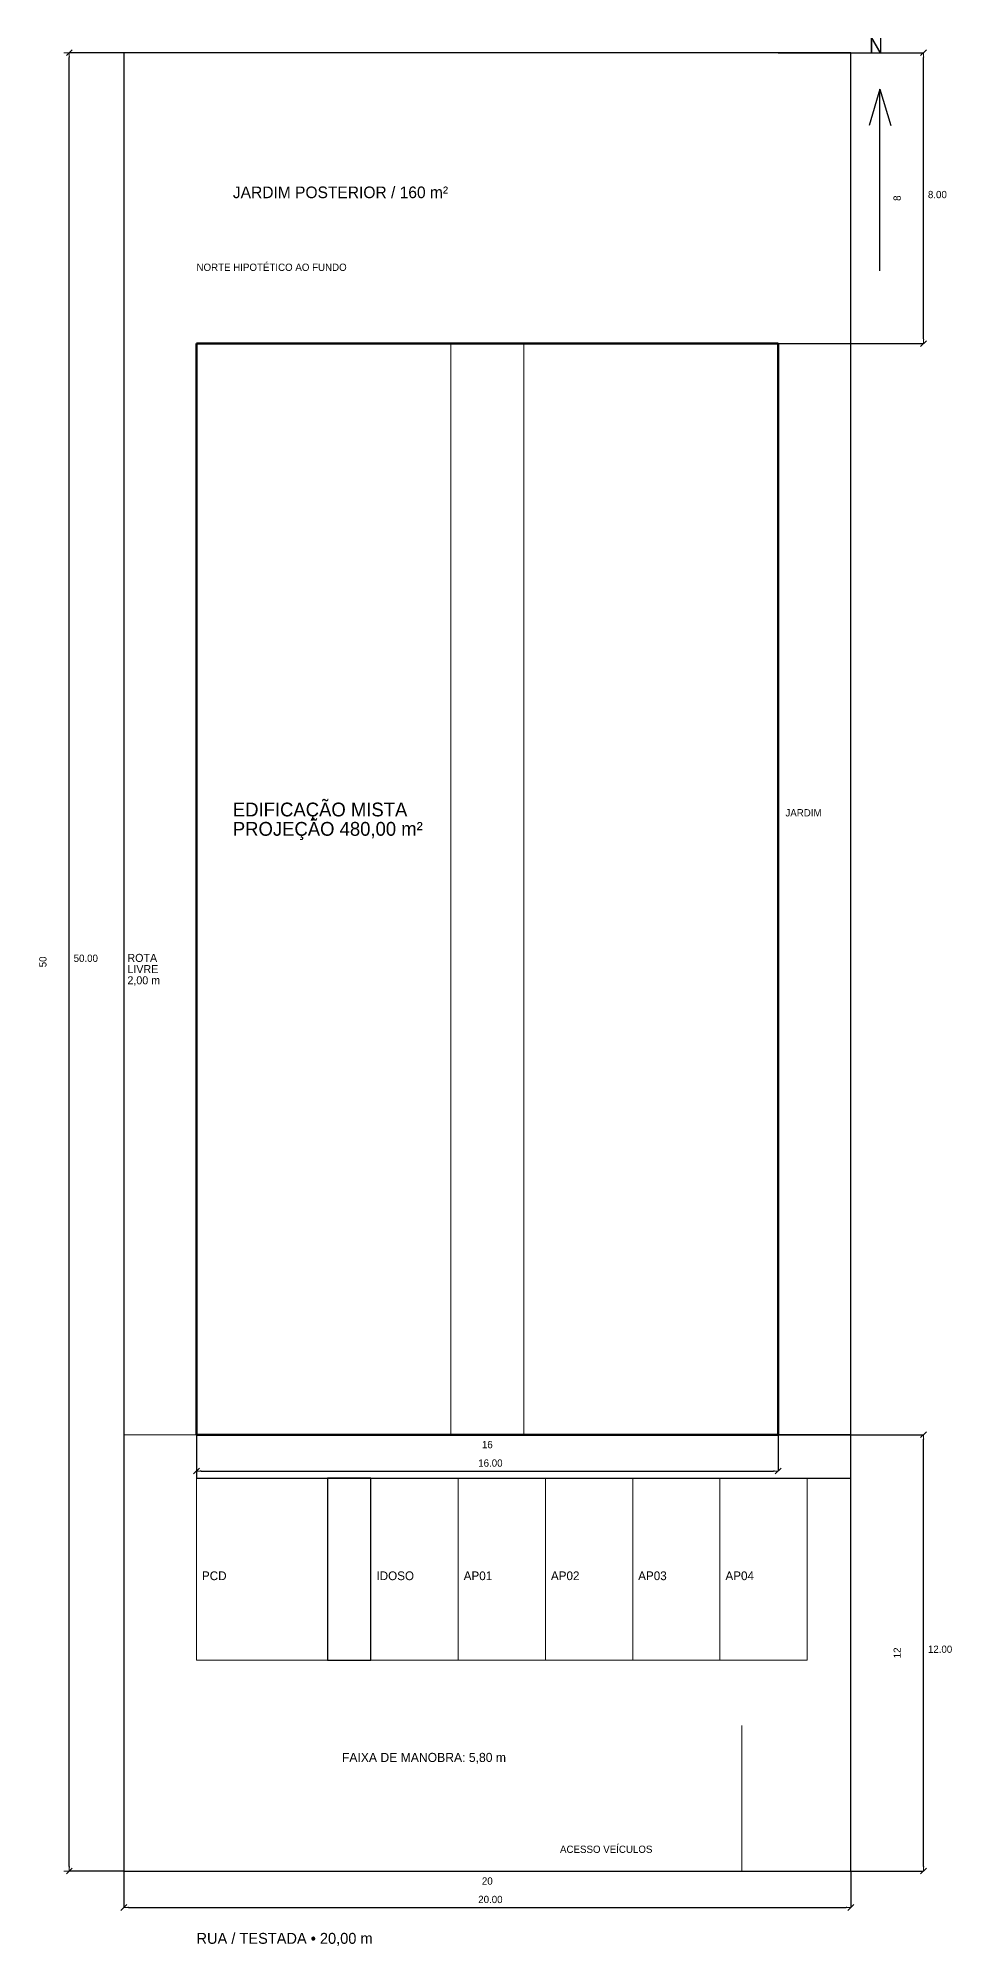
# Model space of a CAD drawing. Header units: metres. Extents: x -2 to 623, y -2 to 50.
# Drawn here: x -2.4 to 22.8, y -2.1 to 50.4 of the extents above; entities that cross this region are included whole.
import ezdxf

# ---------------------------------------------------------------- set-up
doc = ezdxf.new("R2010")
doc.units = ezdxf.units.M
for name, color, linetype, lineweight in [('COTAS', 2, 'Continuous', 13), ('ESQUADRIAS', 4, 'Continuous', 25), ('MOBILIARIO', 8, 'Continuous', 15), ('PAREDES', 7, 'Continuous', 50), ('TERRENO', 3, 'Continuous', 25), ('TEXTOS', 7, 'Continuous', 15)]:
    doc.layers.add(name, color=color, linetype=linetype, lineweight=lineweight)
doc.dimstyles.get("Standard").update_dxf_attribs({"dimtxt": 2.5, "dimasz": 2.5, "dimexe": 1.25, "dimexo": 0.625, "dimtad": 1, "dimcen": 2.5, "dimazin": 3, "dimtfac": 1, "dimtmove": 0, "dimatfit": 3})

# ---------------------------------------------------------------- blocks, each defined once
blk = doc.blocks.new('_CLOSEDFILLED')
at = {"color": 0, "linetype": 'BYBLOCK'}
blk.add_solid([(-1, 0.16), (0, 0), (-1, -0.16)], dxfattribs=at)
blk = doc.blocks.new('*D1')
for p, q in [((0, 0), (0, -1)), ((20, 0), (20, -1)), ((0.13, -1), (19.87, -1))]:
    blk.add_line(p, q)
at = {"layer": 'Defpoints'}
for p in [(0, 0), (20, 0), (0, -1)]:
    blk.add_point(p, dxfattribs=at)
at = {"layer": 'COTAS', "xscale": 0.13, "yscale": 0.13, "rotation": 180}
blk.add_blockref('_CLOSEDFILLED', (0, -1), dxfattribs=at)
at = {"layer": 'COTAS', "xscale": 0.13, "yscale": 0.13}
blk.add_blockref('_CLOSEDFILLED', (20, -1), dxfattribs=at)
at = {"layer": 'COTAS', "insert": (10, -0.275), "char_height": 0.2, "attachment_point": 5}
blk.add_mtext('20', dxfattribs=at)
blk = doc.blocks.new('*D2')
for p, q in [((0, 50), (-1.5, 50)), ((-1.5, 0.13), (-1.5, 49.87)), ((0, 0), (-1.5, 0))]:
    blk.add_line(p, q)
at = {"layer": 'Defpoints'}
for p in [(0, 50), (-1.5, 0), (0, 0)]:
    blk.add_point(p, dxfattribs=at)
at = {"layer": 'COTAS', "xscale": 0.13, "yscale": 0.13}
for p, rotation in [((-1.5, 50), 90), ((-1.5, 0), 270)]:
    blk.add_blockref('_CLOSEDFILLED', p, dxfattribs=dict(at, rotation=rotation))
at = {"layer": 'COTAS', "insert": (-2.225, 25), "char_height": 0.2, "attachment_point": 5, "rotation": 90}
blk.add_mtext('50', dxfattribs=at)
blk = doc.blocks.new('*D3')
for p, q in [((2, 12), (2, 11)), ((18, 12), (18, 11)), ((2.13, 11), (17.87, 11))]:
    blk.add_line(p, q)
at = {"layer": 'Defpoints'}
for p in [(2, 12), (18, 12), (2, 11)]:
    blk.add_point(p, dxfattribs=at)
at = {"layer": 'COTAS', "xscale": 0.13, "yscale": 0.13, "rotation": 180}
blk.add_blockref('_CLOSEDFILLED', (2, 11), dxfattribs=at)
at = {"layer": 'COTAS', "xscale": 0.13, "yscale": 0.13}
blk.add_blockref('_CLOSEDFILLED', (18, 11), dxfattribs=at)
at = {"layer": 'COTAS', "insert": (10, 11.725), "char_height": 0.2, "attachment_point": 5}
blk.add_mtext('16', dxfattribs=at)
blk = doc.blocks.new('*D4')
for p, q in [((18, 12), (22, 12)), ((22, 0.13), (22, 11.87)), ((18, 0), (22, 0))]:
    blk.add_line(p, q)
at = {"layer": 'Defpoints'}
for p in [(18, 12), (18, 0), (22, 0)]:
    blk.add_point(p, dxfattribs=at)
at = {"layer": 'COTAS', "xscale": 0.13, "yscale": 0.13}
for p, rotation in [((22, 12), 90), ((22, 0), 270)]:
    blk.add_blockref('_CLOSEDFILLED', p, dxfattribs=dict(at, rotation=rotation))
at = {"layer": 'COTAS', "insert": (21.275, 6), "char_height": 0.2, "attachment_point": 5, "rotation": 90}
blk.add_mtext('12', dxfattribs=at)
blk = doc.blocks.new('*D5')
for p, q in [((18, 50), (22, 50)), ((22, 42.13), (22, 49.87)), ((18, 42), (22, 42))]:
    blk.add_line(p, q)
at = {"layer": 'Defpoints'}
for p in [(18, 50), (18, 42), (22, 42)]:
    blk.add_point(p, dxfattribs=at)
at = {"layer": 'COTAS', "xscale": 0.13, "yscale": 0.13}
for p, rotation in [((22, 50), 90), ((22, 42), 270)]:
    blk.add_blockref('_CLOSEDFILLED', p, dxfattribs=dict(at, rotation=rotation))
at = {"layer": 'COTAS', "insert": (21.275, 46), "char_height": 0.2, "attachment_point": 5, "rotation": 90}
blk.add_mtext('8', dxfattribs=at)

msp = doc.modelspace()

# ---------------------------------------------------------------- linework, layer by layer
at = {"layer": 'COTAS'}
for p, q in [((0, 50), (-1.65, 50)), ((-1.58, 49.92), (-1.42, 50.08)), ((-1.5, 0), (-1.5, 50)), ((18, 50), (21.85, 50)), ((21.92, 49.92), (22.08, 50.08)), ((22, 42), (22, 50)), ((18, 42), (21.85, 42)), ((21.92, 41.92), (22.08, 42.08)), ((21.92, 11.92), (22.08, 12.08)), ((2, 12), (2, 11.15)), ((18, 12), (18, 11.15)), ((18, 12), (21.85, 12)), ((22, 0), (22, 12)), ((1.92, 10.92), (2.08, 11.08)), ((17.92, 10.92), (18.08, 11.08)), ((2, 11), (18, 11)), ((17, 0), (17, 4)), ((0, 0), (-1.65, 0)), ((-1.58, -0.08), (-1.42, 0.08)), ((0, 0), (0, -0.85)), ((18, 0), (21.85, 0)), ((20, 0), (20, -0.85)), ((21.92, -0.08), (22.08, 0.08)), ((-0.08, -1.08), (0.08, -0.92)), ((0, -1), (20, -1)), ((19.92, -1.08), (20.08, -0.92))]:
    msp.add_line(p, q, dxfattribs=at)
at = {"layer": 'ESQUADRIAS'}
for p, q in [((20, 12), (2, 12)), ((2, 12), (2, 10.8)), ((20, 10.8), (20, 12)), ((2, 10.8), (20, 10.8)), ((6.8, 10.8), (5.6, 10.8)), ((5.6, 10.8), (5.6, 5.8)), ((6.8, 5.8), (6.8, 10.8)), ((5.6, 5.8), (6.8, 5.8))]:
    msp.add_line(p, q, dxfattribs=at)
at = {"layer": 'MOBILIARIO'}
for p, q in [((2, 12), (2, 42)), ((9, 12), (9, 42)), ((11, 12), (11, 42)), ((18, 12), (18, 42)), ((20, 12), (0, 12)), ((0, 12), (0, 0)), ((20, 0), (20, 12)), ((5.6, 10.8), (2, 10.8)), ((2, 10.8), (2, 5.8)), ((5.6, 5.8), (5.6, 10.8)), ((9.2, 10.8), (6.8, 10.8)), ((6.8, 10.8), (6.8, 5.8)), ((9.2, 5.8), (9.2, 10.8)), ((11.6, 10.8), (9.2, 10.8)), ((9.2, 10.8), (9.2, 5.8)), ((11.6, 5.8), (11.6, 10.8)), ((14, 10.8), (11.6, 10.8)), ((11.6, 10.8), (11.6, 5.8)), ((14, 5.8), (14, 10.8)), ((16.4, 10.8), (14, 10.8)), ((14, 10.8), (14, 5.8)), ((16.4, 5.8), (16.4, 10.8)), ((18.8, 10.8), (16.4, 10.8)), ((16.4, 10.8), (16.4, 5.8)), ((18.8, 5.8), (18.8, 10.8)), ((2, 5.8), (5.6, 5.8)), ((6.8, 5.8), (9.2, 5.8)), ((9.2, 5.8), (11.6, 5.8)), ((11.6, 5.8), (14, 5.8)), ((14, 5.8), (16.4, 5.8)), ((16.4, 5.8), (18.8, 5.8)), ((0, 0), (20, 0))]:
    msp.add_line(p, q, dxfattribs=at)
at = {"layer": 'PAREDES'}
for p, q in [((18, 42), (2, 42)), ((2, 42), (2, 12)), ((18, 12), (18, 42)), ((2, 12), (18, 12))]:
    msp.add_line(p, q, dxfattribs=at)
at = {"layer": 'TERRENO'}
for p, q in [((20, 50), (0, 50)), ((0, 50), (0, 0)), ((20, 0), (20, 50)), ((20.8, 49), (20.5, 48)), ((20.8, 44), (20.8, 49)), ((20.8, 49), (21.1, 48)), ((0, 0), (20, 0))]:
    msp.add_line(p, q, dxfattribs=at)

# ---------------------------------------------------------------- texts
at = {"layer": 'COTAS'}
for s, p in [('8.00', (22.12, 46)), ('50.00', (-1.38, 25)), ('16.00', (9.75, 11.12)), ('12.00', (22.12, 6)), ('20.00', (9.75, -0.88))]:
    msp.add_text(s, height=0.2, dxfattribs=at).set_placement(p)
at = {"layer": 'TEXTOS'}
for s, height, p in [('N', 0.4, (20.5, 50)), ('JARDIM POSTERIOR / 160 m²', 0.32, (3, 46)), ('NORTE HIPOTÉTICO AO FUNDO', 0.2, (2, 44)), ('EDIFICAÇÃO MISTA', 0.38, (3, 29)), ('PROJEÇÃO 480,00 m²', 0.38, (3, 28.468)), ('JARDIM', 0.2, (18.2, 29)), ('ROTA', 0.22, (0.1, 25)), ('LIVRE', 0.22, (0.1, 24.692)), ('2,00 m', 0.22, (0.1, 24.384)), ('PCD', 0.24, (2.15, 8)), ('IDOSO', 0.24, (6.95, 8)), ('AP01', 0.24, (9.35, 8)), ('AP02', 0.24, (11.75, 8)), ('AP03', 0.24, (14.15, 8)), ('AP04', 0.24, (16.55, 8)), ('FAIXA DE MANOBRA: 5,80 m', 0.25, (6, 3)), ('ACESSO VEÍCULOS', 0.2, (12, 0.5)), ('RUA / TESTADA • 20,00 m', 0.3, (2, -2))]:
    msp.add_text(s, height=height, dxfattribs=at).set_placement(p)

# ---------------------------------------------------------------- dimensions: what is measured, and where the dimension line sits
at = {"layer": 'COTAS'}
for base, p1, p2, picture, middle in [((-1.5, 0), (0, 0), (0, 50), '*D2', (-2.225, 25)), ((22, 42), (18, 42), (18, 50), '*D5', (21.275, 46)), ((22, 0), (18, 0), (18, 12), '*D4', (21.275, 6))]:
    dim = msp.add_linear_dim(base=base, p1=p1, p2=p2, angle=90, dimstyle='Standard', override={"dimtxt": 0.2, "dimasz": 0.13, "dimtad": 1, "dimdec": 2}, dxfattribs=at)
    dim.commit()
    dim.dimension.update_dxf_attribs({"geometry": picture, "text_midpoint": middle})
for base, p1, p2, picture, middle in [((2, 11), (2, 12), (18, 12), '*D3', (10, 11.725)), ((0, -1), (0, 0), (20, 0), '*D1', (10, -0.275))]:
    dim = msp.add_linear_dim(base=base, p1=p1, p2=p2, dimstyle='Standard', override={"dimtxt": 0.2, "dimasz": 0.13, "dimtad": 1, "dimdec": 2}, dxfattribs=at)
    dim.commit()
    dim.dimension.update_dxf_attribs({"geometry": picture, "text_midpoint": middle})

doc.saveas('drawing.dxf')
